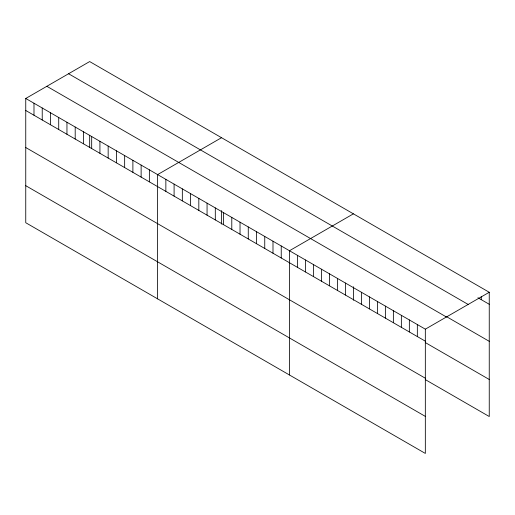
<?xml version="1.0" encoding="UTF-8"?>
<svg xmlns="http://www.w3.org/2000/svg" width="515" height="515" viewBox="0 0 515 515"><rect width="100%" height="100%" fill="white"/><g stroke="black" fill="none" stroke-linecap="round" stroke-linejoin="round"><path stroke-width="0.77" d="M25.75 98.474L425.332 329.169L425.332 453.432L25.75 222.731L25.75 98.474L89.668 61.568L489.25 292.269L489.25 416.526L425.319 379.613M221.527 137.705L157.616 174.604L157.616 298.861M353.393 213.834L289.475 250.734L289.475 374.991M425.332 329.169L489.25 292.269M477.926 297.741L489.25 304.281M68.572 73.748L468.161 304.449M445.964 316.332L489.25 341.323M46.839 86.295L446.428 316.995M25.75 110.487L425.332 341.181M425.319 342.572L489.25 379.484M25.75 147.528L425.332 378.222M25.75 185.69L425.332 416.39M481.261 296.466L481.261 299.666M417.343 324.559L417.343 336.565M409.348 319.944L409.348 331.956M401.359 315.328L401.359 327.34M393.37 310.712L393.37 322.725M385.375 306.103L385.375 318.109M377.386 301.487L377.386 313.5M369.39 296.872L369.39 308.884M361.401 292.256L361.401 304.268M353.393 286.739L353.393 300.251M345.417 283.031L345.417 295.043M337.428 278.415L337.428 290.428M329.433 273.8L329.433 285.812M321.444 269.191L321.444 281.203M313.448 264.575L313.448 276.587M305.459 259.959L305.459 271.972M297.47 255.35L297.47 267.356M281.235 245.977L281.235 257.989M272.995 241.22L272.995 253.226M264.749 236.456L264.749 248.468M256.509 231.699L256.509 243.711M248.269 226.941L248.269 238.954M240.029 222.184L240.029 234.196M231.789 217.427L231.789 229.439M223.542 212.669L223.542 224.682M221.527 210.609L221.527 224.122M215.302 207.912L215.302 219.924M207.062 203.155L207.062 215.161M198.822 198.391L198.822 210.403M190.576 193.634L190.576 205.646M182.336 188.876L182.336 200.889M174.096 184.119L174.096 196.131M165.856 179.362L165.856 191.374M149.369 169.847L149.369 181.859M141.129 165.09L141.129 177.096M132.889 160.326L132.889 172.338M124.649 155.569L124.649 167.581M116.403 150.811L116.403 162.824M108.163 146.054L108.163 158.066M99.923 141.297L99.923 153.309M91.683 136.539L91.683 148.552M89.668 135.271L89.668 147.2M83.443 131.782L83.443 143.788M75.196 127.018L75.196 139.031M66.956 122.261L66.956 134.273M58.716 117.504L58.716 129.516M50.476 112.746L50.476 124.759M42.23 107.989L42.23 120.001M33.99 103.232L33.99 115.244"/></g></svg>
